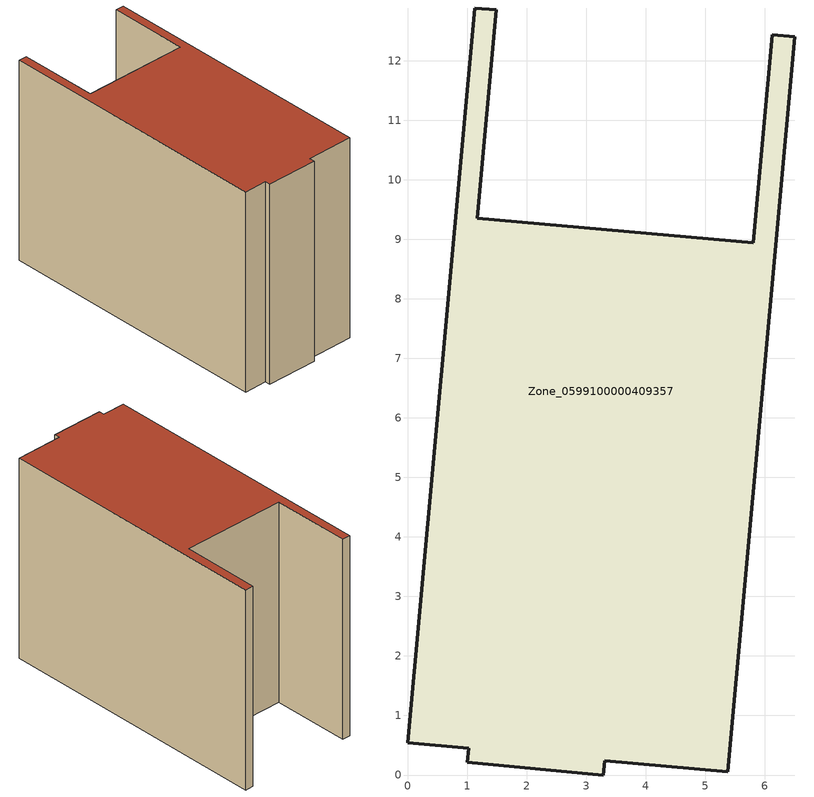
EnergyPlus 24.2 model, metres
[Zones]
Zone_0599100000409357
 floor ground (C_G): 3.31,0.24 3.29,0 1,0.21 1.02,0.45 0,0.54 1.12,12.89 1.48,12.86 1.16,9.36 5.8,8.94 6.12,12.44 6.5,12.4 5.38,0.05 z0
 wall outside (C_F): 1.02,0.45 1,0.21 3.29,0 3.31,0.24 5.38,0.05 6.5,12.4 6.12,12.44 5.8,8.94 1.16,9.36 1.48,12.86 1.12,12.89 0,0.54 1.02,0.45 z0:9
 roof outside (C_R): 1.16,9.36 1.48,12.86 1.12,12.89 0,0.54 1.02,0.45 1,0.21 3.29,0 3.31,0.24 5.38,0.05 6.5,12.4 6.12,12.44 5.8,8.94 z9
[BUILDING]
Pand.0599100000409357: North Axis=0; Terrain=City; Loads Convergence Tolerance Value=0.04; Temperature Convergence Tolerance Value=0.4; Solar Distribution=FullExterior; Maximum Number of Warmup Days=25; Minimum Number of Warmup Days=1
[Site:Location]
Rotterdam.The.Hague.AP_ZH_NLD Design_Conditions: Latitude=51.96; Longitude=4.45; Time Zone=1; Elevation=-4.5
[SITE:GROUNDTEMPERATURE:BUILDINGSURFACE]
18, 18, 18, 18, 18, 18, 18, 18, 18, 18, 18, 18
[MATERIAL] Thermal Absorptance=0.9; Solar Absorptance=0.7; Visible Absorptance=0.7
Name | Roughness | Thickness | Conductivity | Density | Specific Heat
G.TI.1992-2005 | MediumSmooth | 0.15 | 0.06 | 540 | 1210
F.TI.1992-2005 | Rough | 0.3 | 0.12 | 1920 | 840
R.TI.1992-2005 | MediumRough | 0.2 | 0.08 | 1500 | 1000
[CONSTRUCTION]
C_G: G.TI.1992-2005
C_F: F.TI.1992-2005
C_R: R.TI.1992-2005
[ZONE]
Zone_0599100000409357: Type=1; Multiplier=1; Ceiling Height=Autocalculate; Volume=Autocalculate; Floor Area=autocalculate; Part of Total Floor Area=Yes
[ZONEINFILTRATION:DESIGNFLOWRATE]
Infil_Zone_0599100000409357: Zone or ZoneList or Space or SpaceList=Zone_0599100000409357; Schedule=AlwaysOn; Design Flow Rate Calculation Method=Flow/Area; Flow Rate per Floor Area=0.0015; Constant Term Coefficient=1; Temperature Term Coefficient=0; Velocity Term Coefficient=0; Velocity Squared Term Coefficient=0
[HVACTEMPLATE:ZONE:IDEALLOADSAIRSYSTEM]
Zone_0599100000409357: Maximum Heating Supply Air Temperature=50; Minimum Cooling Supply Air Temperature=13; Maximum Heating Supply Air Humidity Ratio=0.0156; Minimum Cooling Supply Air Humidity Ratio=0.0077; Heating Limit=NoLimit; Cooling Limit=NoLimit; Dehumidification Control Type=ConstantSensibleHeatRatio; Cooling Sensible Heat Ratio=0.7; Dehumidification Setpoint=60; Humidification Control Type=None; Humidification Setpoint=30; Outdoor Air Method=None; Outdoor Air Flow Rate per Person=0.00944; Outdoor Air Flow Rate per Zone Floor Area=0; Outdoor Air Flow Rate per Zone=0; Demand Controlled Ventilation Type=None; Outdoor Air Economizer Type=NoEconomizer; Heat Recovery Type=None; Sensible Heat Recovery Effectiveness=0.7; Latent Heat Recovery Effectiveness=0.65
[ZONECONTROL:THERMOSTAT]
ThermostatControl_Zone_0599100000409357: Zone or ZoneList=Zone_0599100000409357; Control Type Schedule=DualSetpointControlType; Control 1=Thermostat_Zone_0599100000409357; Temperature Difference Between Cutout And Setpoint=0
[THERMOSTATSETPOINT:DUALSETPOINT]
Thermostat_Zone_0599100000409357: Heating Setpoint Temperature Schedule=HeatingSetpoint_Zone_0599100000409357; Cooling Setpoint Temperature Schedule=CoolingSetpoint_Zone_0599100000409357
[SCHEDULE:COMPACT]
HeatingSetpoint_Zone_0599100000409357: Through: 12/31, For: AllDays, Until: 24:00, 21
CoolingSetpoint_Zone_0599100000409357: Through: 12/31, For: AllDays, Until: 24:00, 24
DualSetpointControlType: Through: 12/31, For: AllDays, Until: 24:00, 4
AlwaysOn: Through: 12/31, For: AllDays, Until: 24:00, 1
